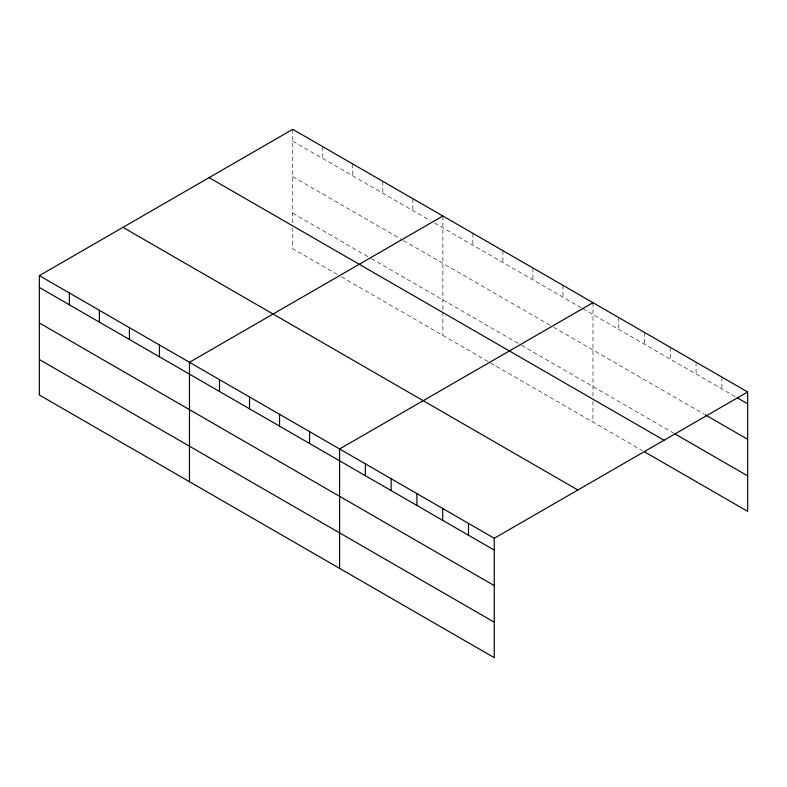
<?xml version="1.0" encoding="UTF-8"?>
<svg xmlns="http://www.w3.org/2000/svg" width="787" height="787" viewBox="0 0 787 787"><rect width="100%" height="100%" fill="white"/><g stroke="black" fill="none" stroke-linecap="round" stroke-linejoin="round"><path stroke-width="0.59" stroke-dasharray="3.94 2.95" d="M292.744 141.178L430.44 220.675M434.581 223.065L581.593 307.943M582.626 308.534L735.274 396.668M292.744 176.672L402.491 240.025M403.524 240.625L552.612 326.694M553.645 327.294L704.345 414.296M292.744 213.238L370.392 258.067M371.434 258.667L520.512 344.736M521.545 345.336L673.406 433.007M337.269 274.437L292.744 248.731L292.744 227.925M341.41 276.827L489.455 362.295M490.488 362.896L642.477 450.646M721.876 377.091L721.876 388.926M696.092 362.207L696.092 374.041M670.317 347.323L670.317 359.167M644.543 332.439L644.543 344.283M618.759 317.555L618.759 329.399M592.985 302.68L592.985 396.363M592.985 401.262L592.985 422.068M562.961 285.347L562.961 297.181M532.937 268.003L532.937 279.847M502.913 250.669L502.913 262.514M472.889 233.336L472.889 245.18M442.865 216.002L442.865 310.924M442.865 312.144L442.865 335.4M412.841 198.668L412.841 210.513M382.816 181.335L382.816 193.179M352.792 164.001L352.792 175.845M322.768 146.667L322.768 158.512M292.744 129.334L292.744 223.026"/><path stroke-width="1.18" d="M494.256 585.607L494.256 538.269L39.35 275.637L39.35 395.025L494.256 657.666L494.256 585.607L39.35 322.965M644.543 451.836L747.65 511.363L747.65 391.975L292.744 129.334L39.35 275.637M442.865 216.002L189.47 362.305L189.47 481.693M592.985 302.68L339.581 448.974L339.581 568.371M494.256 538.269L747.65 391.975M737.34 397.858L747.65 403.81M705.378 414.897L747.65 439.303M674.439 433.607L747.65 475.869M209.126 177.616L664.031 440.248M122.969 227.354L577.874 489.996M39.35 287.471L494.256 550.113M39.35 359.531L494.256 622.173M468.472 523.385L468.472 535.229M442.697 508.5L442.697 520.345M416.913 493.626L416.913 505.461M391.139 478.742L391.139 490.576M365.365 463.858L365.365 475.692M309.557 431.64L309.557 443.484M279.542 414.306L279.542 426.151M249.518 396.973L249.518 408.807M219.494 379.639L219.494 391.473M159.446 344.972L159.446 356.806M129.422 327.638L129.422 339.472M99.398 310.304L99.398 322.139M69.374 292.971L69.374 304.805"/></g></svg>
